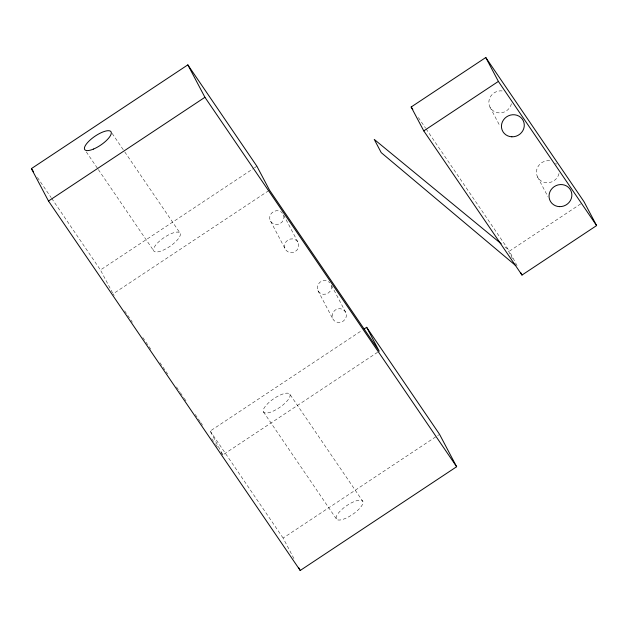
<?xml version="1.0" encoding="UTF-8"?>
<svg xmlns="http://www.w3.org/2000/svg" width="628" height="628" viewBox="0 0 628 628"><rect width="100%" height="100%" fill="white"/><g stroke="black" fill="none" stroke-linecap="round" stroke-linejoin="round"><path stroke-width="0.47" stroke-dasharray="3.14 2.35" d="M112.616 293.025L100.464 269.985L253.641 168.398M254.458 167.864L256.899 166.239M268.682 190.669L113.064 293.88L114.17 295.498M377.609 352.277L222.807 454.947L210.207 431.051L361.752 330.548M517.048 265.675L509.394 251.169L580.759 203.841M293.912 558.535L283.11 538.055L438.729 434.851M504.983 246.875L507.243 248.743L512.958 259.568M418.342 117.53L425.517 128.057M426.067 128.866L509.394 251.169M112.177 133.45L124.234 151.152M124.784 151.952L180.15 233.208A15.896 5.275 -34.3 0 1 162.566 250.439A15.896 5.275 -34.3 0 1 158.083 242.439A15.896 5.275 -34.3 0 1 180.15 233.208M289.908 394.321A15.896 5.275 -34.3 0 1 272.199 411.552A15.896 5.275 -34.3 0 1 267.913 403.419A15.896 5.275 -34.3 0 1 289.908 394.321L362.811 501.317A15.896 5.275 -34.3 0 1 345.102 518.555A15.896 5.275 -34.3 0 1 340.816 510.423A15.896 5.275 -34.3 0 1 362.811 501.317M86.295 151.89L97.803 168.791M98.353 169.591L153.719 250.847M263.438 411.874L336.341 518.877M37.429 177.465L51.135 197.577M51.684 198.385L100.464 269.985M210.207 431.051L283.11 538.055M124.642 310.876L132.367 322.203M142.846 337.581L151.113 349.725M159.936 362.678L167.66 374.005M176.484 386.958L179.789 391.817M180.346 392.626L183.651 397.477M184.2 398.285L186.406 401.528M195.23 414.472L200.199 421.757M200.748 422.573L202.954 425.808M211.777 438.76L215.082 443.611M215.639 444.42L217.845 447.662M221.15 452.513L222.807 454.947M537.505 176.861L547.851 196.486M489.926 107.027L499.817 125.796M345.714 312.359A7.222 6.806 -27.8 0 0 333.397 311.904A7.222 6.806 -27.8 0 0 338.625 322.478A7.222 6.806 -27.8 0 0 345.714 312.359L330.87 284.201A7.222 6.806 -27.8 0 1 331.207 285.026M283.55 214.862L297.939 242.165M317.933 290.638L332.777 318.796M270.542 221.166L285.395 249.324M331.427 285.889A7.222 6.806 -27.8 0 1 323.169 294.273A7.222 6.806 -27.8 0 1 318.215 284.272A7.222 6.806 -27.8 0 1 329.865 282.733M283.762 215.663A7.222 6.806 -27.8 0 1 275.692 224.447A7.222 6.806 -27.8 0 1 270.739 214.266A7.222 6.806 -27.8 0 1 282.6 213.269M511.42 103.73A11.555 10.896 -27.8 0 1 497.8 112.757A11.555 10.896 -27.8 0 1 489.118 100.017A11.555 10.896 -27.8 0 1 502.738 90.989M558.999 173.564A11.555 10.896 -27.8 0 1 545.387 182.591A11.555 10.896 -27.8 0 1 536.697 169.85A11.555 10.896 -27.8 0 1 550.316 160.823M555.56 163.209A11.555 10.896 -27.8 0 1 556.589 164.198M290.544 252.605A7.222 6.806 -27.8 0 0 298.331 242.973A7.222 6.806 -27.8 0 0 286.125 241.662A7.222 6.806 -27.8 0 0 290.544 252.605"/><path stroke-width="0.94" d="M366.642 327.306L439.545 434.309L456.642 466.73L300.208 570.483L48.497 201.039L31.4 168.618L187.835 64.872L256.899 166.239L269.498 190.127L379.241 351.193L366.642 327.306L364.201 328.931M48.497 201.039L204.932 97.293L187.835 64.872M411.167 107.003L485.774 57.517L584.001 201.69L596.6 225.585L521.994 275.064L423.767 130.891L411.167 107.003L412.824 109.429M423.767 130.891L498.373 81.412L485.774 57.517M501.199 243.766L374.249 139.408L381.22 152.635L515.721 265.605M498.373 81.412L596.6 225.585M204.932 97.293L456.642 466.73M31.4 168.618L33.59 171.837M520.643 272.505L521.994 275.064M298.857 567.916L300.208 570.483M93.501 149.064A15.896 5.275 -34.3 0 0 111.078 131.841A15.896 5.275 -34.3 0 0 89.011 141.072A15.896 5.275 -34.3 0 0 93.501 149.064M511.875 136.802A11.555 10.896 -27.8 0 0 523.21 120.607A11.555 10.896 -27.8 0 0 503.507 119.885A11.555 10.896 -27.8 0 0 511.875 136.802M559.454 206.636A11.555 10.896 -27.8 0 0 570.789 190.441A11.555 10.896 -27.8 0 0 551.086 189.719A11.555 10.896 -27.8 0 0 559.454 206.636"/></g></svg>
